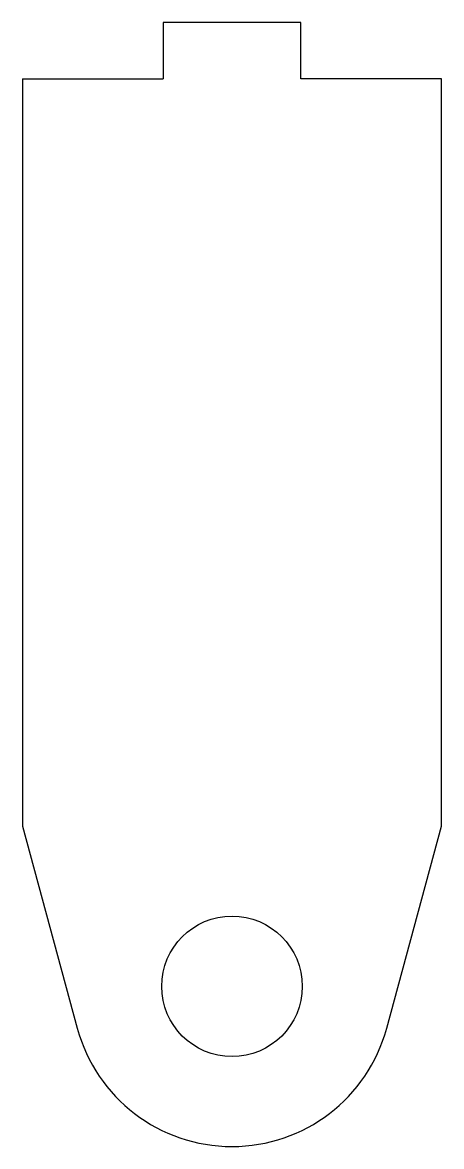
# Model space of a CAD drawing. Header units: millimetres. Extents: x 28.5 to 43.5, y 7.5 to 47.5.
import ezdxf

# ---------------------------------------------------------------- set-up
doc = ezdxf.new("R2010")
doc.units = ezdxf.units.MM
doc.layers.get('0').update_dxf_attribs({"lineweight": 25, "true_color": 0xffffff})
doc.layers.add('Corte exterior', color=1, linetype='Continuous', true_color=0xff0000)

msp = doc.modelspace()

# ---------------------------------------------------------------- linework, layer by layer
msp.add_circle((36, 13.2), 2.5)
at = {"layer": 'Corte exterior'}
for p, q in [((38.45, 47.5), (33.55, 47.5)), ((33.55, 47.5), (33.55, 45.5)), ((38.45, 45.5), (38.45, 47.5)), ((28.55, 45.5), (28.55, 18.9)), ((28.55, 45.5), (33.55, 45.5)), ((43.45, 45.5), (38.45, 45.5)), ((43.45, 38.5), (43.45, 45.5)), ((43.45, 18.9), (43.45, 38.5)), ((28.55, 18.9), (30.498, 11.709)), ((41.502, 11.709), (43.45, 18.9))]:
    msp.add_line(p, q, dxfattribs=at)
msp.add_arc((36, 13.2), 5.7, 195.1607, 344.8393, dxfattribs=at)

doc.saveas('drawing.dxf')
